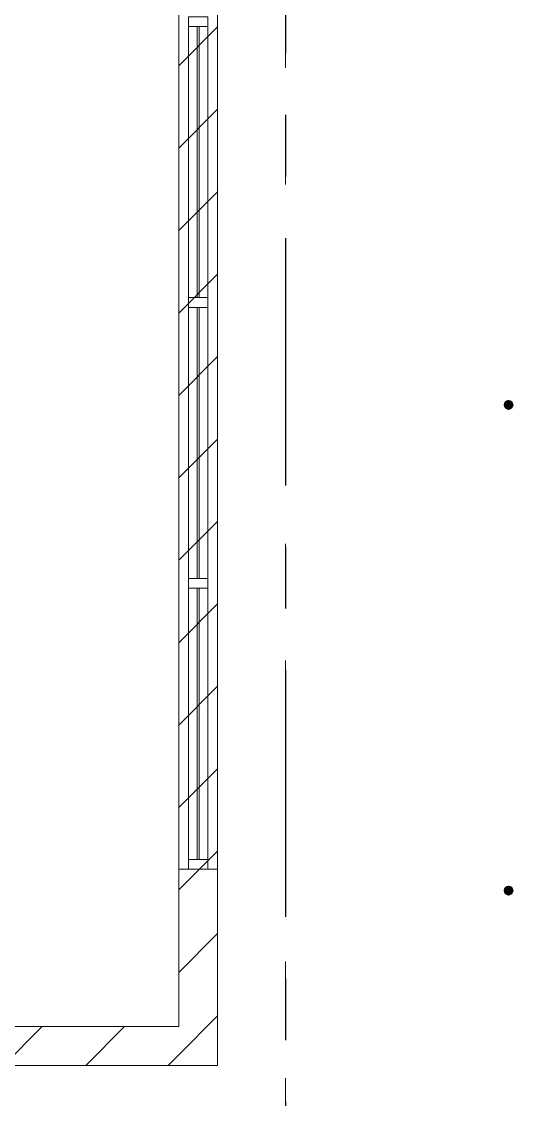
# Model space of a CAD drawing. Header units: millimetres. Extents: x -4000 to 187956, y -58990 to 162485.
# Drawn here: x 114140 to 116675, y 25625 to 31173 of the extents above; entities that cross this region are included whole.
import ezdxf

# ---------------------------------------------------------------- set-up
doc = ezdxf.new("R2010")
doc.units = ezdxf.units.MM
for name, pattern in [('Dash 1_16_', [317.5, 158.75, -158.75]), ('Grid Line', [2222.5, 1270, -317.5, 317.5, -317.5]), ('Grid Line 12_5mm', [2150, 1250, -300, 300, -300])]:
    doc.linetypes.add(name, pattern=pattern)
for name, color, linetype, lineweight in [('A-GLAZ-CURT', 52, 'Continuous', 9), ('A-GLAZ-CWMG', 51, 'Continuous', 9), ('A-WALL', 113, 'Continuous', 13), ('A-WALL-PATT', 111, 'Continuous', 13), ('F-SPRN', 3, 'Continuous', 9), ('P-PIPE', 3, 'Continuous', 9), ('P-PIPE-CNTR', 3, 'Continuous', 9), ('S-GRID', 1, 'Continuous', 30)]:
    doc.layers.add(name, color=color, linetype=linetype, lineweight=lineweight)
pattern_1 = [(45, (0, 0), (-212.132, 212.132), [])]

# ---------------------------------------------------------------- blocks, each defined once
blk = doc.blocks.new('System Panel - System Panel1-380615-FFS - TANG 1')
at = {"layer": 'A-GLAZ-CURT', "color": 253}
for p, q in [((-698, 5), (698, 5)), ((698, -5), (-698, -5))]:
    blk.add_line(p, q, dxfattribs=at)
at = {"layer": 'A-GLAZ-CURT', "color": 254}
for p, q in [((698, 5), (-698, 5)), ((-698, -5), (-698, 5)), ((-698, 5), (-698, -5)), ((698, 5), (698, -5)), ((698, 5), (698, -5)), ((-698, -5), (698, -5))]:
    blk.add_line(p, q, dxfattribs=at)
blk = doc.blocks.new('Rectangular Mullion - 50 x 100-V803-FFS - TANG 1')
at = {"layer": 'A-GLAZ-CWMG', "color": 253}
for p, q in [((115000, 26860.2), (115000, 28256.2)), ((115100, 26860.2), (115100, 28256.2))]:
    blk.add_line(p, q, dxfattribs=at)
at = {"layer": 'A-GLAZ-CWMG', "color": 252}
for p, q in [((115000, 26860.2), (115000, 28256.2)), ((115000.7, 28256.2), (115100, 28256.2)), ((115100, 28256.2), (115100, 26860.2)), ((115100, 26860.2), (115000, 26860.2))]:
    blk.add_line(p, q, dxfattribs=at)
at = {"layer": 'A-GLAZ-CWMG', "color": 254}
for p, q in [((115100, 28256.2), (115000.7, 28256.2)), ((115000, 26860.2), (115100, 26860.2))]:
    blk.add_line(p, q, dxfattribs=at)
blk = doc.blocks.new('Rectangular Mullion - 50 x 100-V804-FFS - TANG 1')
at = {"layer": 'A-GLAZ-CWMG', "color": 254}
for p, q in [((115100, 29702.2), (115000, 29702.2)), ((115000, 28306.2), (115100, 28306.2))]:
    blk.add_line(p, q, dxfattribs=at)
at = {"layer": 'A-GLAZ-CWMG', "color": 252}
for p, q in [((115000, 29702.2), (115100, 29702.2)), ((115000, 28306.2), (115000, 29702.2)), ((115100, 29702.2), (115100, 28306.2)), ((115100, 28306.2), (115000, 28306.2))]:
    blk.add_line(p, q, dxfattribs=at)
at = {"layer": 'A-GLAZ-CWMG', "color": 253}
for p, q in [((115000, 28306.2), (115000, 29702.2)), ((115100, 28306.2), (115100, 29702.2))]:
    blk.add_line(p, q, dxfattribs=at)
blk = doc.blocks.new('Rectangular Mullion - 50 x 100-357747-FFS - TANG 1')
at = {"layer": 'A-GLAZ-CWMG', "color": 253}
for p, q in [((115000, 28256.2), (115000, 26860.2)), ((115100, 28256.2), (115100, 26860.2))]:
    blk.add_line(p, q, dxfattribs=at)
at = {"layer": 'A-GLAZ-CWMG', "color": 254}
for p, q in [((115000, 28256.2), (115000, 26860.2)), ((115045, 28256.2), (115000.7, 28256.2)), ((115000.7, 28256.2), (115045, 28256.2)), ((115045, 28256.2), (115055, 28256.2)), ((115100, 28256.2), (115055, 28256.2)), ((115055, 28256.2), (115100, 28256.2)), ((115100, 26860.2), (115100, 28256.2)), ((115045, 26860.2), (115000, 26860.2)), ((115000, 26860.2), (115045, 26860.2)), ((115055, 26860.2), (115045, 26860.2)), ((115100, 26860.2), (115055, 26860.2)), ((115055, 26860.2), (115100, 26860.2))]:
    blk.add_line(p, q, dxfattribs=at)
at = {"layer": 'A-GLAZ-CWMG', "color": 90}
for p, q in [((115055, 28256.2), (115045, 28256.2)), ((115045, 26860.2), (115055, 26860.2))]:
    blk.add_line(p, q, dxfattribs=at)
blk = doc.blocks.new('Rectangular Mullion - 50 x 100-V805-FFS - TANG 1')
at = {"layer": 'A-GLAZ-CWMG', "color": 254}
for p, q in [((115045, 29702.2), (115000, 29702.2)), ((115000, 29702.2), (115045, 29702.2)), ((115000, 29702.2), (115000, 28306.2)), ((115045, 29702.2), (115055, 29702.2)), ((115100, 29702.2), (115055, 29702.2)), ((115055, 29702.2), (115100, 29702.2)), ((115100, 28306.2), (115100, 29702.2)), ((115045, 28306.2), (115000, 28306.2)), ((115000, 28306.2), (115045, 28306.2)), ((115055, 28306.2), (115045, 28306.2)), ((115100, 28306.2), (115055, 28306.2)), ((115055, 28306.2), (115100, 28306.2))]:
    blk.add_line(p, q, dxfattribs=at)
at = {"layer": 'A-GLAZ-CWMG', "color": 253}
for p, q in [((115000, 29702.2), (115000, 28306.2)), ((115100, 29702.2), (115100, 28306.2))]:
    blk.add_line(p, q, dxfattribs=at)
at = {"layer": 'A-GLAZ-CWMG', "color": 90}
for p, q in [((115055, 29702.2), (115045, 29702.2)), ((115045, 28306.2), (115055, 28306.2))]:
    blk.add_line(p, q, dxfattribs=at)
blk = doc.blocks.new('Rectangular Mullion - 50 x 100-357750-FFS - TANG 1')
at = {"layer": 'A-GLAZ-CWMG', "color": 252}
for p, q in [((0, 50), (-50, 50)), ((-50, 50), (-50, -50)), ((0, -50), (0, 50)), ((-50, -50), (0, -50))]:
    blk.add_line(p, q, dxfattribs=at)
at = {"layer": 'A-GLAZ-CWMG', "color": 254}
for p, q in [((-50, 5), (-50, 50)), ((-50, -50), (-50, -5))]:
    blk.add_line(p, q, dxfattribs=at)
at = {"layer": 'A-GLAZ-CWMG', "color": 253}
for p, q in [((-50, 50), (0, 50)), ((0, 50), (0, -50)), ((0, -50), (-50, -50))]:
    blk.add_line(p, q, dxfattribs=at)
at = {"layer": 'A-GLAZ-CWMG', "color": 90}
blk.add_line((-50, -5), (-50, 5), dxfattribs=at)
blk = doc.blocks.new('Rectangular Mullion - 50 x 100-357748-FFS - TANG 1')
at = {"layer": 'A-GLAZ-CWMG', "color": 253}
for p, q in [((25, 50), (-25, 50)), ((-25, -50), (25, -50))]:
    blk.add_line(p, q, dxfattribs=at)
at = {"layer": 'A-GLAZ-CWMG', "color": 254}
for p, q in [((-25, 50), (-25, 5)), ((25, 5), (25, 50)), ((-25, -5), (-25, -49.3)), ((25, -50), (25, -5))]:
    blk.add_line(p, q, dxfattribs=at)
at = {"layer": 'A-GLAZ-CWMG', "color": 252}
for p, q in [((-25, -49.3), (-25, 50)), ((-25, 50), (25, 50)), ((25, 50), (25, -50)), ((25, -50), (-25, -50))]:
    blk.add_line(p, q, dxfattribs=at)
at = {"layer": 'A-GLAZ-CWMG', "color": 90}
for p, q in [((-25, 5), (-25, -5)), ((25, -5), (25, 5))]:
    blk.add_line(p, q, dxfattribs=at)
blk = doc.blocks.new('Rectangular Mullion - 50 x 100-V807-FFS - TANG 1')
at = {"layer": 'A-GLAZ-CWMG', "color": 253}
for p, q in [((25, 50), (-25, 50)), ((-25, -50), (25, -50))]:
    blk.add_line(p, q, dxfattribs=at)
at = {"layer": 'A-GLAZ-CWMG', "color": 254}
for p, q in [((-25, 50), (-25, 5)), ((25, 5), (25, 50)), ((-25, -5), (-25, -50)), ((25, -50), (25, -5))]:
    blk.add_line(p, q, dxfattribs=at)
at = {"layer": 'A-GLAZ-CWMG', "color": 252}
for p, q in [((-25, -50), (-25, 50)), ((-25, 50), (25, 50)), ((25, 50), (25, -50)), ((25, -50), (-25, -50))]:
    blk.add_line(p, q, dxfattribs=at)
at = {"layer": 'A-GLAZ-CWMG', "color": 90}
for p, q in [((-25, 5), (-25, -5)), ((25, -5), (25, 5))]:
    blk.add_line(p, q, dxfattribs=at)
blk = doc.blocks.new('CMF2_NHAXUONG_A_rvt-1-FFS - TANG 1')
at = {"layer": 'A-WALL-PATT', "lineweight": 9}
h = blk.add_hatch(dxfattribs=at)
h.set_pattern_fill('FP_12', color=250, style=0, pattern_type=2)
h.set_pattern_definition(pattern_1)
h.paths.add_polyline_path([(114950, 25800), (115150, 25800), (115150, 34900), (114950, 34900), (114950, 26000)])
h = blk.add_hatch(dxfattribs=at)
h.set_pattern_fill('FP_12', color=250, style=0, pattern_type=2)
h.set_pattern_definition(pattern_1)
h.paths.add_polyline_path([(105850, 25800), (114950, 25800), (114950, 26000), (105850, 26000)])
at = {"layer": 'A-WALL', "color": 50, "lineweight": 15}
for p, q in [((114950, 34900), (114950, 26000)), ((115150, 25800), (115150, 34900)), ((114950, 26000), (105850, 26000)), ((105850, 25800), (114950, 25800)), ((114950, 25800), (115150, 25800))]:
    blk.add_line(p, q, dxfattribs=at)
at = {"layer": 'A-WALL', "color": 53, "lineweight": 15}
for p, q in [((114950, 34090.2), (114950, 26810.2)), ((115150, 26810.2), (115150, 34090.2)), ((115100, 26810.2), (115000, 26810.2)), ((114140.2, 26000), (106860.2, 26000))]:
    blk.add_line(p, q, dxfattribs=at)
at = {"layer": 'A-WALL', "color": 35, "lineweight": 15}
for p, q in [((114950, 26810.2), (114950, 34090.2)), ((114950, 34090.2), (114950, 26810.2)), ((115150, 26810.2), (115150, 34090.2)), ((115150, 34090.2), (115150, 26810.2)), ((114950, 26810.2), (114950, 26000)), ((115000, 26810.2), (114950, 26810.2)), ((114950, 26810.2), (115150, 26810.2)), ((115150, 26810.2), (115100, 26810.2)), ((115150, 25800), (115150, 26810.2)), ((114950, 26000), (114140.2, 26000)), ((114140.2, 25800), (114950, 25800)), ((115150, 25800), (114950, 25800))]:
    blk.add_line(p, q, dxfattribs=at)
at = {"layer": 'S-GRID', "linetype": 'Grid Line 12_5mm', "lineweight": 9}
blk.add_line((115500, 161185.2), (115500, -16487.4), dxfattribs=at)
at = {"layer": 'A-GLAZ-CURT', "color": 250, "lineweight": 9, "rotation": 90.00000000000007}
for p in [(115050, 30450.2), (115050, 29004.2), (115050, 27558.2)]:
    blk.add_blockref('System Panel - System Panel1-380615-FFS - TANG 1', p, dxfattribs=at)
at = {"layer": 'A-GLAZ-CWMG', "color": 250, "lineweight": 9, "extrusion": (0, 0, -1), "rotation": 89.99999999999993}
for name, p in [('Rectangular Mullion - 50 x 100-V807-FFS - TANG 1', (-115050, 31173.2)), ('Rectangular Mullion - 50 x 100-V807-FFS - TANG 1', (-115050, 29727.2)), ('Rectangular Mullion - 50 x 100-357748-FFS - TANG 1', (-115050, 28281.2))]:
    blk.add_blockref(name, p, dxfattribs=at)
at = {"layer": 'A-GLAZ-CWMG', "color": 250, "lineweight": 9}
for name, p in [('Rectangular Mullion - 50 x 100-V804-FFS - TANG 1', (0, 1446)), ('Rectangular Mullion - 50 x 100-V805-FFS - TANG 1', (0, 1446)), ('Rectangular Mullion - 50 x 100-V804-FFS - TANG 1', (0, 0)), ('Rectangular Mullion - 50 x 100-V805-FFS - TANG 1', (0, 0)), ('Rectangular Mullion - 50 x 100-V803-FFS - TANG 1', (0, 0)), ('Rectangular Mullion - 50 x 100-357747-FFS - TANG 1', (0, 0))]:
    blk.add_blockref(name, p, dxfattribs=at)
at = {"layer": 'A-GLAZ-CWMG', "color": 250, "lineweight": 9, "rotation": 270.0000000000001}
blk.add_blockref('Rectangular Mullion - 50 x 100-357750-FFS - TANG 1', (115050, 26810.2), dxfattribs=at)
blk = doc.blocks.new('Sprinkler_Up - DN20-V715-FFS - TANG 1')
at = {"layer": 'F-SPRN', "transparency": 33554534}
for points in [[(-13.5, 0), (-3.9, 0.7), (-1.7, 2.9), (-1.2, 3.5), (-0.6, 4), (0.6, 4), (1.2, 3.5), (1.7, 2.9), (4.6, 0), (22.2, 0), (18, 13.1), (6.9, 21.2), (-6.9, 21.2), (-18, 13.1), (-22.2, 0)], [(0, -21.2), (6.9, -21.2), (18, -13.1), (22.2, 0), (3.9, -0.7), (1.7, -2.9), (1.2, -3.5), (0.6, -4), (-0.6, -4), (-1.2, -3.5), (-1.7, -2.9), (-4.6, 0), (-22.2, 0), (-18, -13.1), (-6.9, -21.2)], [(0, -16.7), (4.3, -16.1), (11.8, -11.8), (16.1, -4.3), (16.1, 4.3), (11.8, 11.8), (8.3, 14.4), (0, 16.7), (-4.3, 16.1), (-11.8, 11.8), (-16.1, 4.3), (-16.1, -4.3), (-11.8, -11.8), (-8.3, -14.4)], [(0, -15.6), (7.8, -13.5), (13.5, -7.8), (15.1, -4), (15.1, 4), (13.5, 7.8), (7.8, 13.5), (0, 15.6), (-7.8, 13.5), (-11, 11), (-15.1, 4), (-15.1, -4), (-11, -11), (-7.8, -13.5)], [(-10.9, -5.5), (-10.9, 5.4), (-14.5, 5.4), (-14.5, -5.5)], [(-7.7, -5.5), (-7.7, 5.4), (-10.9, 5.4), (-10.9, -5.5)], [(0, -5.5), (0, 5.4), (-7.7, 5.4), (-7.7, -5.5)], [(0, 0), (5.7, 0), (2.9, 4.9), (-2.9, 4.9), (-5.7, 0)], [(2.9, -4.9), (5.7, 0), (-5.7, 0), (-2.9, -4.9)], [(0, 0), (4.6, 0), (0, 4.6), (-4.6, 0)], [(0, -4.6), (4.6, 0), (-4.6, 0)], [(0, -2.6), (1.3, 0), (-1.8, 0)], [(-1.3, 0), (1.8, 0), (0, 2.6)], [(7.7, -5.5), (7.7, 5.4), (0, 5.4), (0, -5.5)], [(10.9, -5.5), (10.9, 5.4), (7.7, 5.4), (7.7, -5.5)], [(14.5, -5.5), (14.5, 5.4), (10.9, 5.4), (10.9, -5.5)]]:
    blk.add_hatch(color=1, dxfattribs=at).paths.add_polyline_path(points)
at = {"layer": 'F-SPRN', "color": 1}
for p, q in [((-11.5, 5.4), (-14.5, 5.4)), ((-14.5, 5.4), (-11.3, 5.4)), ((-14.5, 5.4), (-14.5, 3.7)), ((-14.5, 3.3), (-14.5, 0)), ((-11.5, 5.4), (-11.5, 4)), ((-10.9, 1.9), (-10.9, 3.6)), ((-10.8, 5.4), (-8, 5.4)), ((-8.1, 5.4), (-10.8, 5.4)), ((-8.1, 5.4), (-8.1, 2.8)), ((-8.1, 2.5), (-8.1, 0.7)), ((-7.7, 4.8), (-7.7, 2.7)), ((-7.7, 4.8), (-7.7, 2.7)), ((-7.7, 2.1), (-7.7, 0.5)), ((-7.7, 2.1), (-7.7, 0.5)), ((-6.7, 5.4), (-4.7, 5.4)), ((-5.8, 3.8), (-5.8, 2.2)), ((-2.1, 0), (-2.1, 0)), ((-2.1, 0), (-2.1, -0.1)), ((-0.6, 2), (-0.6, 2)), ((-0.5, 2), (-0.6, 2)), ((0, 2.1), (-0.1, 2.1)), ((2.1, 0), (2.1, 0.1)), ((2.1, 0), (2.1, 0)), ((4.7, 5.4), (6.5, 5.4)), ((7.7, 5.4), (10.8, 5.4)), ((7.7, 5.2), (7.7, 2.7)), ((7.7, 5.2), (7.7, 2.7)), ((7.7, 2.3), (7.7, 0.5)), ((7.7, 2.3), (7.7, 0.5)), ((10.8, 5.4), (8.1, 5.4)), ((8.1, 5.4), (8.1, 2.8)), ((8.1, 2.5), (8.1, 0.4)), ((10.9, 5.4), (14.5, 5.4)), ((10.9, 3.6), (10.9, 0.2)), ((14.5, 5.4), (11.5, 5.4)), ((11.5, 5.4), (11.5, 4)), ((11.5, 3), (11.5, 0.2)), ((14.5, 5.4), (14.5, -5.5)), ((-14.5, -1.3), (-14.5, -3.7)), ((-11.1, -5.5), (-14.5, -5.5)), ((-14.5, -5.5), (-11.5, -5.5)), ((-10.9, -2.6), (-10.9, -1.3)), ((-10.8, -5.5), (-8.1, -5.5)), ((-7.8, -5.5), (-10.8, -5.5)), ((-8.1, -4.2), (-8.1, -5.5)), ((-7.7, -2.7), (-7.7, -4)), ((-7.7, -2.7), (-7.7, -4)), ((-7, -5.5), (-5.8, -5.5)), ((-4.8, -5.5), (-7, -5.5)), ((-5.8, -2.3), (-5.8, -3.8)), ((-2.1, -0.3), (-2, -0.4)), ((-2, -0.6), (-2, -0.7)), ((-2, -0.7), (-1.9, -0.7)), ((-1.9, -0.7), (-1.9, -0.8)), ((-1.9, -0.8), (-1.9, -0.9)), ((-1.9, -0.9), (-1.8, -1)), ((-1.8, -1), (-1.8, -1)), ((-1.8, -1), (-1.8, -1.1)), ((-1.8, -1.1), (-1.7, -1.2)), ((-1.7, -1.2), (-1.7, -1.2)), ((-1.7, -1.2), (-1.6, -1.3)), ((-1.6, -1.3), (-1.6, -1.4)), ((-1.6, -1.4), (-1.5, -1.4)), ((-1.5, -1.4), (-1.4, -1.5)), ((-1.4, -1.5), (-1.4, -1.5)), ((-1.3, -1.7), (-1.2, -1.7)), ((-1.1, -1.8), (-1, -1.8)), ((-1, -1.8), (-0.9, -1.9)), ((-0.9, -1.9), (-0.8, -1.9)), ((-0.7, -2), (-0.6, -2)), ((-0.6, -2), (-0.5, -2)), ((-0.5, -2), (-0.4, -2)), ((-0.4, -2), (-0.4, -2)), ((-0.4, -2), (-0.3, -2.1)), ((-0.3, -2.1), (-0.2, -2.1)), ((-0.2, -2.1), (-0.1, -2.1)), ((-0.1, -2.1), (0, -2.1)), ((0, -2.1), (0.1, -2.1)), ((0.1, -2.1), (0.1, -2.1)), ((0.1, -2.1), (0.2, -2.1)), ((0.2, -2.1), (0.3, -2.1)), ((0.3, -2.1), (0.4, -2)), ((0.4, -2), (0.5, -2)), ((0.5, -2), (0.6, -2)), ((0.6, -2), (0.6, -2)), ((0.6, -2), (0.7, -2)), ((1, -1.8), (1.1, -1.8)), ((1.1, -1.8), (1.2, -1.7)), ((1.2, -1.7), (1.3, -1.6)), ((1.2, -1.7), (1.2, -1.7)), ((1.3, -1.6), (1.4, -1.6)), ((1.4, -1.6), (1.4, -1.5)), ((1.5, -1.4), (1.6, -1.3)), ((1.6, -1.3), (1.7, -1.2)), ((1.6, -1.3), (1.6, -1.3)), ((1.8, -1), (1.9, -0.9)), ((1.8, -1.1), (1.8, -1)), ((1.9, -0.8), (2, -0.7)), ((1.9, -0.9), (1.9, -0.8)), ((1.9, -0.8), (1.9, -0.8)), ((2, -0.4), (2.1, -0.3)), ((2, -0.5), (2, -0.4)), ((2, -0.6), (2, -0.5)), ((2, -0.5), (2, -0.5)), ((2, -0.7), (2, -0.6)), ((2.1, -0.1), (2.1, 0)), ((2.1, -0.2), (2.1, -0.1)), ((2.1, -0.3), (2.1, -0.2)), ((7, -5.5), (4.8, -5.5)), ((5.8, -2.2), (5.8, -3.8)), ((5.8, -5.5), (7, -5.5)), ((7.7, -0.5), (7.7, -2.3)), ((7.7, -0.5), (7.7, -2.3)), ((7.7, -2.7), (7.7, -5.4)), ((7.7, -2.7), (7.7, -5.4)), ((10.8, -5.5), (7.7, -5.5)), ((8.1, -0.4), (8.1, -2.5)), ((8.1, -2.8), (8.1, -5.5)), ((8.1, -5.5), (10.8, -5.5)), ((10.9, -0.2), (10.9, -3.6)), ((14.5, -5.5), (10.9, -5.5)), ((11.5, -0.2), (11.5, -3)), ((11.5, -4), (11.5, -5.5)), ((11.5, -5.5), (14.5, -5.5))]:
    blk.add_line(p, q, dxfattribs=at)
at = {"layer": 'F-SPRN', "color": 1, "flags": 128}
for points in [[(-0.6, 2), (-0.7, 2), (-0.8, 1.9), (-0.9, 1.9), (-0.9, 1.9), (-1, 1.8), (-1.1, 1.8), (-1.2, 1.7), (-1.2, 1.7), (-1.3, 1.6), (-1.4, 1.6), (-1.4, 1.5), (-1.5, 1.5), (-1.5, 1.4), (-1.6, 1.3), (-1.6, 1.3), (-1.7, 1.2), (-1.7, 1.1), (-1.8, 1.1), (-1.8, 1), (-1.9, 0.9), (-1.9, 0.8), (-1.9, 0.8), (-2, 0.7), (-2, 0.6), (-2, 0.5), (-2, 0.5), (-2, 0.4), (-2.1, 0.3), (-2.1, 0.2), (-2.1, 0.1), (-2.1, 0)], [(-0.1, 2.1), (-0.1, 2.1), (-0.2, 2.1), (-0.3, 2.1), (-0.4, 2), (-0.5, 2)], [(2.1, 0.1), (2.1, 0.2), (2.1, 0.2), (2.1, 0.3), (2, 0.4), (2, 0.5), (2, 0.6), (2, 0.7), (1.9, 0.7), (1.9, 0.8), (1.9, 0.9), (1.8, 1), (1.8, 1), (1.8, 1.1), (1.7, 1.2), (1.7, 1.2), (1.6, 1.3), (1.6, 1.4), (1.5, 1.4), (1.4, 1.5), (1.4, 1.5), (1.3, 1.6), (1.3, 1.7), (1.2, 1.7), (1.1, 1.7), (1.1, 1.8), (1, 1.8), (0.9, 1.9), (0.8, 1.9), (0.8, 1.9), (0.7, 2), (0.6, 2), (0.5, 2), (0.4, 2), (0.4, 2), (0.3, 2.1), (0.2, 2.1), (0.1, 2.1), (0, 2.1)], [(-2.1, -0.1), (-2.1, -0.2), (-2.1, -0.2), (-2.1, -0.3)], [(-2, -0.4), (-2, -0.5), (-2, -0.6)], [(-1.4, -1.5), (-1.3, -1.6), (-1.3, -1.7)], [(-1.2, -1.7), (-1.1, -1.7), (-1.1, -1.8)], [(-0.8, -1.9), (-0.8, -1.9), (-0.7, -2)], [(0.7, -2), (0.8, -1.9), (0.9, -1.9)], [(0.9, -1.9), (0.9, -1.9), (1, -1.8)], [(1.4, -1.5), (1.5, -1.5), (1.5, -1.4)], [(1.7, -1.2), (1.7, -1.1), (1.8, -1.1)]]:
    blk.add_lwpolyline(points, dxfattribs=at)
at = {"layer": 'F-SPRN', "color": 1}
for radius, start, end in [(22.2, 360, 180), (21.9, 165.6773, 179.2615), (21.9, 144.7698, 164.8151), (21.9, 126.6942, 143.2701), (16.7, 167.6802, 180), (16.7, 167.6802, 180), (16.7, 155.3879, 164.9693), (16.7, 155.3879, 164.9693), (15.6, 166.4265, 180), (15.6, 166.4265, 180), (15.6, 150.9409, 165), (15.6, 159.6139, 165), (16.7, 136.7213, 149.931), (16.7, 136.7213, 149.931), (15.6, 150.9409, 156.3845), (15.6, 138.4214, 150), (15.6, 138.4214, 150), (21.9, 108.2621, 125.7507), (16.7, 121.4181, 130.5751), (16.7, 121.4181, 130.5751), (15.6, 120.5262, 133.2078), (15.6, 120.5262, 133.2078), (16.7, 106.5995, 120), (16.7, 106.5995, 120), (15.6, 114.4363, 119.9813), (15.6, 114.4363, 119.9813), (21.9, 99.348, 107.901), (4.63, 155.7832, 180), (4.63, 155.7832, 180), (16.7, 96.4143, 105), (16.7, 96.4143, 105), (4.63, 109.0192, 138.2703), (4.63, 109.0192, 138.2703), (21.9, 90.145, 98.8503), (15.6, 95.5762, 100.6843), (15.6, 95.5762, 100.6843), (2.56, 109.0192, 168.8278), (2.56, 109.0192, 168.8278), (2.04, 109.0192, 180), (16.7, 83.0684, 90), (16.7, 83.0684, 90), (4.63, 17.9592, 90), (4.63, 17.9592, 90), (3.81, 57.0577, 90), (2.56, 14.5599, 90), (2.56, 14.5599, 90), (2.04, 10.4703, 90), (21.9, 72.5583, 89.4624), (15.6, 75.573, 80.5892), (15.6, 75.573, 80.5892), (3.81, 16.1605, 43.8358), (15.6, 67.5614, 74.5481), (15.6, 67.5614, 74.5481), (16.7, 60, 75), (16.7, 60, 75), (15.6, 60.0187, 65.5637), (15.6, 60.0187, 65.5637), (21.9, 54.2493, 71.7379), (15.6, 46.7922, 60), (15.6, 46.7922, 60), (16.7, 49.4249, 58.5819), (16.7, 49.4249, 58.5819), (15.6, 30, 41.5786), (15.6, 30, 41.5786), (16.7, 30, 43.2787), (16.7, 30, 43.2787), (21.9, 36.7299, 53.3058), (15.6, 23.6155, 29.5646), (15.6, 15, 29.5646), (15.6, 15, 20.3861), (16.7, 15, 24.6121), (16.7, 15, 24.6121), (15.6, 360, 13.6618), (15.6, 0, 13.6618), (16.7, 360, 12.3198), (16.7, 0, 12.3198), (21.9, 15.1849, 35.2302), (21.9, 0.7385, 14.3227), (22.2, 180, 360), (21.9, 180.7385, 194.3227), (21.9, 195.1849, 215.2302), (21.9, 216.7299, 233.3058), (16.7, 180, 192.3198), (16.7, 180, 192.3198), (16.7, 195.0307, 204.6121), (16.7, 195.0307, 204.6121), (15.6, 181.9082, 193.6618), (15.6, 181.9082, 193.6618), (15.6, 197.3339, 209.5646), (15.6, 197.3339, 209.5646), (16.7, 210.069, 223.2787), (16.7, 210.069, 223.2787), (15.6, 212.5472, 221.5786), (15.6, 212.5472, 221.5786), (21.9, 234.2493, 251.7379), (16.7, 229.4249, 238.5819), (16.7, 229.4249, 238.5819), (15.6, 233.795, 240), (15.6, 233.795, 240), (16.7, 240, 255), (16.7, 240, 255), (15.6, 240.0187, 254.5481), (15.6, 240.0187, 254.5481), (21.9, 252.5583, 269.4624), (4.63, 197.9592, 0), (4.63, 197.9592, 360), (15.6, 255, 267.64), (15.6, 255, 267.64), (3.81, 196.1605, 360), (2.56, 191.1677, 270), (2.56, 191.1677, 270), (2.04, 190.4703, 270), (16.7, 263.0684, 270), (16.7, 263.0684, 270), (2.04, 270, 0), (2.56, 270, 0), (2.56, 270, 360), (21.9, 270.145, 278.8503), (15.6, 275.5762, 280.6843), (15.6, 275.5762, 280.6843), (16.7, 276.4143, 285), (16.7, 276.4143, 285), (21.9, 279.348, 287.901), (16.7, 286.5995, 300), (16.7, 286.5995, 300), (15.6, 294.4363, 299.9813), (15.6, 294.4363, 299.9813), (21.9, 288.2621, 305.7507), (15.6, 300, 313.2078), (15.6, 300, 313.2078), (16.7, 301.4181, 310.5751), (16.7, 301.4181, 310.5751), (15.6, 318.4214, 330), (15.6, 318.4214, 330), (16.7, 316.7213, 330), (16.7, 316.7213, 330), (21.9, 306.6942, 323.2701), (15.6, 330.4354, 345), (15.6, 330.4354, 336.3845), (15.6, 339.6139, 345), (15.6, 346.3382, 360), (15.6, 346.3382, 360), (16.7, 335.3879, 345), (16.7, 335.3879, 345), (16.7, 347.6802, 360), (16.7, 347.6802, 360), (21.9, 324.7698, 344.8151), (21.9, 345.6773, 359.2615)]:
    blk.add_arc((0, 0), radius, start, end, dxfattribs=at)
blk = doc.blocks.new('Sprinkler_Up - DN20-V716-FFS - TANG 1')
at = {"layer": 'F-SPRN', "transparency": 33554534}
for points in [[(-13.5, 0), (-3.9, 0.7), (-1.7, 2.9), (-1.2, 3.5), (-0.6, 4), (0.6, 4), (1.2, 3.5), (1.7, 2.9), (4.6, 0), (22.2, 0), (18, 13.1), (6.9, 21.2), (-6.9, 21.2), (-18, 13.1), (-22.2, 0)], [(0, -21.2), (6.9, -21.2), (18, -13.1), (22.2, 0), (3.9, -0.7), (1.7, -2.9), (1.2, -3.5), (0.6, -4), (-0.6, -4), (-1.2, -3.5), (-1.7, -2.9), (-4.6, 0), (-22.2, 0), (-18, -13.1), (-6.9, -21.2)], [(0, -16.7), (4.3, -16.1), (11.8, -11.8), (16.1, -4.3), (16.1, 4.3), (11.8, 11.8), (8.3, 14.4), (0, 16.7), (-4.3, 16.1), (-11.8, 11.8), (-16.1, 4.3), (-16.1, -4.3), (-11.8, -11.8), (-8.3, -14.4)], [(0, -15.6), (7.8, -13.5), (13.5, -7.8), (15.1, -4), (15.1, 4), (13.5, 7.8), (7.8, 13.5), (0, 15.6), (-7.8, 13.5), (-11, 11), (-15.1, 4), (-15.1, -4), (-11, -11), (-7.8, -13.5)], [(-10.9, -5.5), (-10.9, 5.4), (-14.5, 5.4), (-14.5, -5.5)], [(-7.7, -5.5), (-7.7, 5.4), (-10.9, 5.4), (-10.9, -5.5)], [(0, -5.5), (0, 5.4), (-7.7, 5.4), (-7.7, -5.5)], [(0, 0), (5.7, 0), (2.9, 4.9), (-2.9, 4.9), (-5.7, 0)], [(2.9, -4.9), (5.7, 0), (-5.7, 0), (-2.9, -4.9)], [(0, 0), (4.6, 0), (0, 4.6), (-4.6, 0)], [(0, -4.6), (4.6, 0), (-4.6, 0)], [(0, -2.6), (1.3, 0), (-1.8, 0)], [(-1.3, 0), (1.8, 0), (0, 2.6)], [(7.7, -5.5), (7.7, 5.4), (0, 5.4), (0, -5.5)], [(10.9, -5.5), (10.9, 5.4), (7.7, 5.4), (7.7, -5.5)], [(14.5, -5.5), (14.5, 5.4), (10.9, 5.4), (10.9, -5.5)]]:
    blk.add_hatch(color=1, dxfattribs=at).paths.add_polyline_path(points)
at = {"layer": 'F-SPRN', "color": 1}
for p, q in [((-11.5, 5.4), (-14.5, 5.4)), ((-14.5, 5.4), (-11.3, 5.4)), ((-14.5, 5.4), (-14.5, 3.7)), ((-14.5, 3.3), (-14.5, 0)), ((-11.5, 5.4), (-11.5, 4)), ((-10.9, 1.9), (-10.9, 3.6)), ((-10.8, 5.4), (-8, 5.4)), ((-8.1, 5.4), (-10.8, 5.4)), ((-8.1, 5.4), (-8.1, 2.8)), ((-8.1, 2.5), (-8.1, 0.7)), ((-7.7, 4.8), (-7.7, 2.7)), ((-7.7, 4.8), (-7.7, 2.7)), ((-7.7, 2.1), (-7.7, 0.5)), ((-7.7, 2.1), (-7.7, 0.5)), ((-6.7, 5.4), (-4.7, 5.4)), ((-5.8, 3.8), (-5.8, 2.2)), ((-2.1, 0), (-2.1, 0)), ((-2.1, 0), (-2.1, -0.1)), ((-0.6, 2), (-0.6, 2)), ((-0.5, 2), (-0.6, 2)), ((0, 2.1), (-0.1, 2.1)), ((2.1, 0), (2.1, 0.1)), ((2.1, 0), (2.1, 0)), ((4.7, 5.4), (6.5, 5.4)), ((7.7, 5.4), (10.8, 5.4)), ((7.7, 5.2), (7.7, 2.7)), ((7.7, 5.2), (7.7, 2.7)), ((7.7, 2.3), (7.7, 0.5)), ((7.7, 2.3), (7.7, 0.5)), ((10.8, 5.4), (8.1, 5.4)), ((8.1, 5.4), (8.1, 2.8)), ((8.1, 2.5), (8.1, 0.4)), ((10.9, 5.4), (14.5, 5.4)), ((10.9, 3.6), (10.9, 0.2)), ((14.5, 5.4), (11.5, 5.4)), ((11.5, 5.4), (11.5, 4)), ((11.5, 3), (11.5, 0.2)), ((14.5, 5.4), (14.5, -5.5)), ((-14.5, -1.3), (-14.5, -3.7)), ((-11.1, -5.5), (-14.5, -5.5)), ((-14.5, -5.5), (-11.5, -5.5)), ((-10.9, -2.6), (-10.9, -1.3)), ((-10.8, -5.5), (-8.1, -5.5)), ((-7.8, -5.5), (-10.8, -5.5)), ((-8.1, -4.2), (-8.1, -5.5)), ((-7.7, -2.7), (-7.7, -4)), ((-7.7, -2.7), (-7.7, -4)), ((-7, -5.5), (-5.8, -5.5)), ((-4.8, -5.5), (-7, -5.5)), ((-5.8, -2.3), (-5.8, -3.8)), ((-2, -0.5), (-2, -0.6)), ((-2, -0.6), (-2, -0.7)), ((-2, -0.7), (-1.9, -0.7)), ((-1.9, -0.7), (-1.9, -0.8)), ((-1.8, -1), (-1.8, -1.1)), ((-1.8, -1.1), (-1.7, -1.2)), ((-1.7, -1.2), (-1.7, -1.2)), ((-1.7, -1.2), (-1.6, -1.3)), ((-1.6, -1.3), (-1.6, -1.4)), ((-1.6, -1.4), (-1.5, -1.4)), ((-1.5, -1.4), (-1.4, -1.5)), ((-1.4, -1.5), (-1.4, -1.5)), ((-1.4, -1.5), (-1.3, -1.6)), ((-1.3, -1.6), (-1.3, -1.7)), ((-1.3, -1.7), (-1.2, -1.7)), ((-1.2, -1.7), (-1.1, -1.7)), ((-1.1, -1.7), (-1.1, -1.8)), ((-0.8, -1.9), (-0.7, -2)), ((-0.7, -2), (-0.6, -2)), ((-0.6, -2), (-0.5, -2)), ((-0.5, -2), (-0.4, -2)), ((-0.4, -2), (-0.4, -2)), ((-0.4, -2), (-0.3, -2.1)), ((-0.1, -2.1), (0, -2.1)), ((0, -2.1), (0.1, -2.1)), ((0.1, -2.1), (0.1, -2.1)), ((0.1, -2.1), (0.2, -2.1)), ((0.4, -2), (0.5, -2)), ((0.7, -2), (0.8, -1.9)), ((0.8, -1.9), (0.9, -1.9)), ((0.9, -1.9), (1, -1.8)), ((0.9, -1.9), (0.9, -1.9)), ((1, -1.8), (1.1, -1.8)), ((1.1, -1.8), (1.2, -1.7)), ((1.2, -1.7), (1.3, -1.6)), ((1.2, -1.7), (1.2, -1.7)), ((1.3, -1.6), (1.4, -1.6)), ((1.4, -1.6), (1.4, -1.5)), ((1.4, -1.5), (1.5, -1.5)), ((1.5, -1.4), (1.6, -1.3)), ((1.5, -1.5), (1.5, -1.4)), ((1.8, -1.1), (1.8, -1)), ((1.9, -0.8), (2, -0.7)), ((1.9, -0.8), (1.9, -0.8)), ((2, -0.4), (2.1, -0.3)), ((2, -0.5), (2, -0.4)), ((2, -0.6), (2, -0.5)), ((2, -0.5), (2, -0.5)), ((2, -0.7), (2, -0.6)), ((2.1, -0.1), (2.1, 0)), ((7, -5.5), (4.8, -5.5)), ((5.8, -2.2), (5.8, -3.8)), ((5.8, -5.5), (7, -5.5)), ((7.7, -0.5), (7.7, -2.3)), ((7.7, -0.5), (7.7, -2.3)), ((7.7, -2.7), (7.7, -5.4)), ((7.7, -2.7), (7.7, -5.4)), ((10.8, -5.5), (7.7, -5.5)), ((8.1, -0.4), (8.1, -2.5)), ((8.1, -2.8), (8.1, -5.5)), ((8.1, -5.5), (10.8, -5.5)), ((10.9, -0.2), (10.9, -3.6)), ((14.5, -5.5), (10.9, -5.5)), ((11.5, -0.2), (11.5, -3)), ((11.5, -4), (11.5, -5.5)), ((11.5, -5.5), (14.5, -5.5))]:
    blk.add_line(p, q, dxfattribs=at)
at = {"layer": 'F-SPRN', "color": 1, "flags": 128}
for points in [[(-0.6, 2), (-0.7, 2), (-0.8, 1.9), (-0.9, 1.9), (-0.9, 1.9), (-1, 1.8), (-1.1, 1.8), (-1.2, 1.7), (-1.2, 1.7), (-1.3, 1.6), (-1.4, 1.6), (-1.4, 1.5), (-1.5, 1.5), (-1.5, 1.4), (-1.6, 1.3), (-1.6, 1.3), (-1.7, 1.2), (-1.7, 1.1), (-1.8, 1.1), (-1.8, 1), (-1.9, 0.9), (-1.9, 0.8), (-1.9, 0.8), (-2, 0.7), (-2, 0.6), (-2, 0.5), (-2, 0.5), (-2, 0.4), (-2.1, 0.3), (-2.1, 0.2), (-2.1, 0.1), (-2.1, 0)], [(-0.1, 2.1), (-0.1, 2.1), (-0.2, 2.1), (-0.3, 2.1), (-0.4, 2), (-0.5, 2)], [(2.1, 0.1), (2.1, 0.2), (2.1, 0.2), (2.1, 0.3), (2, 0.4), (2, 0.5), (2, 0.6), (2, 0.7), (1.9, 0.7), (1.9, 0.8), (1.9, 0.9), (1.8, 1), (1.8, 1), (1.8, 1.1), (1.7, 1.2), (1.7, 1.2), (1.6, 1.3), (1.6, 1.4), (1.5, 1.4), (1.4, 1.5), (1.4, 1.5), (1.3, 1.6), (1.3, 1.7), (1.2, 1.7), (1.1, 1.7), (1.1, 1.8), (1, 1.8), (0.9, 1.9), (0.8, 1.9), (0.8, 1.9), (0.7, 2), (0.6, 2), (0.5, 2), (0.4, 2), (0.4, 2), (0.3, 2.1), (0.2, 2.1), (0.1, 2.1), (0, 2.1)], [(-2.1, -0.1), (-2.1, -0.2), (-2.1, -0.2), (-2.1, -0.3)], [(-2.1, -0.3), (-2, -0.4), (-2, -0.5)], [(-1.9, -0.8), (-1.9, -0.9), (-1.8, -1), (-1.8, -1)], [(-1.1, -1.8), (-1, -1.8), (-0.9, -1.9)], [(-0.9, -1.9), (-0.8, -1.9), (-0.8, -1.9)], [(-0.3, -2.1), (-0.2, -2.1), (-0.1, -2.1)], [(0.2, -2.1), (0.3, -2.1), (0.4, -2)], [(0.5, -2), (0.6, -2), (0.6, -2), (0.7, -2)], [(1.6, -1.3), (1.6, -1.3), (1.7, -1.2)], [(1.7, -1.2), (1.7, -1.1), (1.8, -1.1)], [(1.8, -1), (1.9, -0.9), (1.9, -0.8)], [(2.1, -0.3), (2.1, -0.2), (2.1, -0.1)]]:
    blk.add_lwpolyline(points, dxfattribs=at)
at = {"layer": 'F-SPRN', "color": 1}
for radius, start, end in [(22.2, 360, 180), (21.9, 165.6773, 179.2615), (21.9, 144.7698, 164.8151), (21.9, 126.6942, 143.2701), (16.7, 167.6802, 180), (16.7, 167.6802, 180), (16.7, 155.3879, 164.9693), (16.7, 155.3879, 164.9693), (15.6, 166.4265, 180), (15.6, 166.4265, 180), (15.6, 150.9409, 165), (15.6, 159.6139, 165), (16.7, 136.7213, 149.931), (16.7, 136.7213, 149.931), (15.6, 150.9409, 156.3845), (15.6, 138.4214, 150), (15.6, 138.4214, 150), (21.9, 108.2621, 125.7507), (16.7, 121.4181, 130.5751), (16.7, 121.4181, 130.5751), (15.6, 120.5262, 133.2078), (15.6, 120.5262, 133.2078), (16.7, 106.5995, 120), (16.7, 106.5995, 120), (15.6, 114.4363, 119.9813), (15.6, 114.4363, 119.9813), (21.9, 99.348, 107.901), (4.63, 155.7832, 180), (4.63, 155.7832, 180), (16.7, 96.4143, 105), (16.7, 96.4143, 105), (4.63, 109.0192, 138.2703), (4.63, 109.0192, 138.2703), (21.9, 90.145, 98.8503), (15.6, 95.5762, 100.6843), (15.6, 95.5762, 100.6843), (2.56, 109.0192, 168.8278), (2.56, 109.0192, 168.8278), (2.04, 109.0192, 180), (16.7, 83.0684, 90), (16.7, 83.0684, 90), (4.63, 17.9592, 90), (4.63, 17.9592, 90), (3.81, 57.0577, 90), (2.56, 14.5599, 90), (2.56, 14.5599, 90), (2.04, 10.4703, 90), (21.9, 72.5583, 89.4624), (15.6, 75.573, 80.5892), (15.6, 75.573, 80.5892), (3.81, 16.1605, 43.8358), (15.6, 67.5614, 74.5481), (15.6, 67.5614, 74.5481), (16.7, 60, 75), (16.7, 60, 75), (15.6, 60.0187, 65.5637), (15.6, 60.0187, 65.5637), (21.9, 54.2493, 71.7379), (15.6, 46.7922, 60), (15.6, 46.7922, 60), (16.7, 49.4249, 58.5819), (16.7, 49.4249, 58.5819), (15.6, 30, 41.5786), (15.6, 30, 41.5786), (16.7, 30, 43.2787), (16.7, 30, 43.2787), (21.9, 36.7299, 53.3058), (15.6, 23.6155, 29.5646), (15.6, 15, 29.5646), (15.6, 15, 20.3861), (16.7, 15, 24.6121), (16.7, 15, 24.6121), (15.6, 360, 13.6618), (15.6, 0, 13.6618), (16.7, 360, 12.3198), (16.7, 0, 12.3198), (21.9, 15.1849, 35.2302), (21.9, 0.7385, 14.3227), (22.2, 180, 360), (21.9, 180.7385, 194.3227), (21.9, 195.1849, 215.2302), (21.9, 216.7299, 233.3058), (16.7, 180, 192.3198), (16.7, 180, 192.3198), (16.7, 195.0307, 204.6121), (16.7, 195.0307, 204.6121), (15.6, 181.9082, 193.6618), (15.6, 181.9082, 193.6618), (15.6, 197.3339, 209.5646), (15.6, 197.3339, 209.5646), (16.7, 210.069, 223.2787), (16.7, 210.069, 223.2787), (15.6, 212.5472, 221.5786), (15.6, 212.5472, 221.5786), (21.9, 234.2493, 251.7379), (16.7, 229.4249, 238.5819), (16.7, 229.4249, 238.5819), (15.6, 233.795, 240), (15.6, 233.795, 240), (16.7, 240, 255), (16.7, 240, 255), (15.6, 240.0187, 254.5481), (15.6, 240.0187, 254.5481), (21.9, 252.5583, 269.4624), (4.63, 197.9592, 0), (4.63, 197.9592, 360), (15.6, 255, 267.64), (15.6, 255, 267.64), (3.81, 196.1605, 360), (2.56, 191.1677, 270), (2.56, 191.1677, 270), (2.04, 190.4703, 270), (16.7, 263.0684, 270), (16.7, 263.0684, 270), (2.04, 270, 0), (2.56, 270, 0), (2.56, 270, 360), (21.9, 270.145, 278.8503), (15.6, 275.5762, 280.6843), (15.6, 275.5762, 280.6843), (16.7, 276.4143, 285), (16.7, 276.4143, 285), (21.9, 279.348, 287.901), (16.7, 286.5995, 300), (16.7, 286.5995, 300), (15.6, 294.4363, 299.9813), (15.6, 294.4363, 299.9813), (21.9, 288.2621, 305.7507), (15.6, 300, 313.2078), (15.6, 300, 313.2078), (16.7, 301.4181, 310.5751), (16.7, 301.4181, 310.5751), (15.6, 318.4214, 330), (15.6, 318.4214, 330), (16.7, 316.7213, 330), (16.7, 316.7213, 330), (21.9, 306.6942, 323.2701), (15.6, 330.4354, 345), (15.6, 330.4354, 336.3845), (15.6, 339.6139, 345), (15.6, 346.3382, 360), (15.6, 346.3382, 360), (16.7, 335.3879, 345), (16.7, 335.3879, 345), (16.7, 347.6802, 360), (16.7, 347.6802, 360), (21.9, 324.7698, 344.8151), (21.9, 345.6773, 359.2615)]:
    blk.add_arc((0, 0), radius, start, end, dxfattribs=at)
blk = doc.blocks.new('Steel_Transition_Threaded_HoaPhat - Standard-V953-FFS - TANG 1')
at = {"layer": 'P-PIPE', "lineweight": 13, "transparency": 33554534}
h = blk.add_hatch(color=1, dxfattribs=at)
h.paths.add_polyline_path([(49550, 126427.6), (49555.8, 126428.4), (49561.3, 126430.6), (49565.9, 126434.2), (49569.5, 126438.8), (49571.7, 126444.3), (49572.5, 126450.1), (49571.7, 126455.9), (49569.5, 126461.3), (49565.9, 126466), (49561.3, 126469.6), (49555.8, 126471.8), (49550, 126472.6), (49544.2, 126471.8), (49538.8, 126469.6), (49534.1, 126466), (49530.5, 126461.3), (49528.3, 126455.9), (49527.5, 126450.1), (49528.3, 126444.3), (49530.5, 126438.8), (49534.1, 126434.2), (49538.8, 126430.6), (49544.2, 126428.4)])
h.paths.add_polyline_path([(49550, 126430), (49544.8, 126430.7), (49540, 126432.7), (49535.8, 126435.9), (49532.6, 126440), (49530.6, 126444.9), (49529.9, 126450.1), (49530.6, 126455.3), (49532.6, 126460.1), (49535.8, 126464.3), (49540, 126467.5), (49544.8, 126469.5), (49550, 126470.2), (49555.2, 126469.5), (49560.1, 126467.5), (49564.2, 126464.3), (49567.4, 126460.1), (49569.4, 126455.3), (49570.1, 126450.1), (49569.4, 126444.9), (49567.4, 126440), (49564.2, 126435.9), (49560.1, 126432.7), (49555.2, 126430.7)])
for points in [[(49529.9, 126450.1), (49533.6, 126450.1), (49535.8, 126458.3), (49541.8, 126464.3), (49550, 126466.5), (49558.2, 126464.3), (49564.2, 126458.3), (49566.4, 126450.1), (49570.1, 126450.1), (49569.4, 126455.3), (49567.4, 126460.1), (49564.2, 126464.3), (49560.1, 126467.5), (49555.2, 126469.5), (49550, 126470.2), (49544.8, 126469.5), (49540, 126467.5), (49535.8, 126464.3), (49532.6, 126460.1), (49530.6, 126455.3)], [(49550, 126430), (49555.2, 126430.7), (49560.1, 126432.7), (49564.2, 126435.9), (49567.4, 126440), (49569.4, 126444.9), (49570.1, 126450.1), (49566.4, 126450.1), (49564.2, 126441.9), (49558.2, 126435.9), (49550, 126433.7), (49541.8, 126435.9), (49535.8, 126441.9), (49533.6, 126450.1), (49529.9, 126450.1), (49530.6, 126444.9), (49532.6, 126440), (49535.8, 126435.9), (49540, 126432.7), (49544.8, 126430.7)], [(49550, 126431.6), (49554.8, 126432.2), (49559.3, 126434.1), (49563.1, 126437), (49566, 126440.8), (49567.9, 126445.3), (49568.5, 126450.1), (49567.9, 126454.9), (49566, 126459.3), (49563.1, 126463.2), (49559.3, 126466.1), (49554.8, 126468), (49550, 126468.6), (49545.2, 126468), (49540.8, 126466.1), (49536.9, 126463.2), (49534, 126459.3), (49532.1, 126454.9), (49531.5, 126450.1), (49532.1, 126445.3), (49534, 126440.8), (49536.9, 126437), (49540.8, 126434.1), (49545.2, 126432.2)]]:
    blk.add_hatch(color=1, dxfattribs=at).paths.add_polyline_path(points)
at = {"layer": 'P-PIPE', "color": 20, "lineweight": 13}
for radius, start, end in [(22.5, 0, 180), (22.5, 0, 180), (22.5, 180, 0), (22.5, 180, 0), (20.1, 166.0499, 180), (20.1, 180, 193.9501), (20.1, 150, 162.7449), (20.1, 197.2551, 210), (18.5, 166.5939, 180), (18.5, 166.5939, 180), (18.5, 180, 193.4061), (18.5, 180, 193.4061), (18.5, 157.6232, 165), (18.5, 157.6232, 165), (18.5, 195, 202.3768), (18.5, 195, 202.3768), (20.1, 128.8856, 148.1553), (16.4, 180.8106, 191.4533), (16.4, 168.5467, 175.1607), (18.5, 136.4297, 150), (18.5, 136.4297, 150), (16.4, 158.0319, 163.506), (16.4, 141.9681, 150), (18.5, 123.4976, 133.2041), (18.5, 123.4976, 133.2041), (20.1, 109.6859, 125.0043), (16.4, 121.0738, 126.4537), (18.5, 106.819, 120), (18.5, 106.819, 120), (16.4, 113.4045, 120), (16.4, 107.4657, 111.9681), (20.1, 100.9975, 105), (18.5, 91.4353, 103.2046), (18.5, 91.4353, 103.2046), (16.4, 96.2132, 104.6042), (20.1, 90.5246, 98.5089), (18.5, 78.0986, 90), (18.5, 78.0986, 90), (20.1, 75.0607, 87.9279), (16.4, 66.9681, 75), (18.5, 60, 75), (18.5, 60, 75), (20.1, 54.9957, 75), (18.5, 46.7959, 56.5024), (18.5, 46.7959, 56.5024), (20.1, 31.8447, 51.1144), (16.4, 30, 38.0319), (18.5, 30, 43.5703), (18.5, 30, 43.5703), (16.4, 338.0319, 342.8691), (16.4, 0, 8.0319), (16.4, 351.9681, 0), (18.5, 15, 22.3768), (18.5, 15, 22.3768), (18.5, 337.6232, 345), (18.5, 337.6232, 345), (20.1, 17.2551, 30), (20.1, 330, 342.7449), (18.5, 0, 13.4061), (18.5, 0, 13.4061), (18.5, 346.5939, 0), (18.5, 346.5939, 0), (20.1, 0, 13.9501), (20.1, 346.0499, 0), (20.1, 211.8447, 231.1144), (18.5, 210, 223.5703), (18.5, 210, 223.5703), (16.4, 210.6635, 218.0319), (18.5, 226.7959, 236.5024), (18.5, 226.7959, 236.5024), (20.1, 234.9957, 255), (16.4, 230.4733, 236.6389), (18.5, 240, 255), (18.5, 240, 255), (16.4, 240, 246.5955), (16.4, 246.9681, 255), (20.1, 255.0607, 267.9279), (18.5, 258.0986, 270), (18.5, 258.0986, 270), (16.4, 264.1652, 268.506), (20.1, 270.5246, 278.5089), (18.5, 271.4353, 283.2046), (18.5, 271.4353, 283.2046), (16.4, 276.4537, 283.9063), (20.1, 280.9975, 285), (16.4, 287.4657, 291.9681), (18.5, 286.819, 300), (18.5, 286.819, 300), (16.4, 293.4045, 300), (20.1, 289.6859, 305.0043), (18.5, 303.4976, 313.2041), (18.5, 303.4976, 313.2041), (20.1, 308.8856, 328.1553), (18.5, 316.4297, 330), (18.5, 316.4297, 330)]:
    blk.add_arc((49550, 126450.1), radius, start, end, dxfattribs=at)

msp = doc.modelspace()

# ---------------------------------------------------------------- block references
at = {"lineweight": 5}
msp.add_blockref('CMF2_NHAXUONG_A_rvt-1-FFS - TANG 1', (0, 0), dxfattribs=at)

# ---------------------------------------------------------------- next in the draw order: hatches: boundary and pattern name
at = {"layer": 'P-PIPE', "transparency": 33554534}
for points in [[(116641.7, 29185.6), (116642.8, 29187.6), (116641.7, 29191.7), (116642.8, 29195.9), (116645.8, 29199), (116657.2, 29204.3), (116658.4, 29208.4), (116657.2, 29212.6), (116655.9, 29214.3), (116650, 29216.8), (116641.7, 29214.6), (116635.5, 29208.4), (116633.3, 29200.1), (116635.5, 29191.7), (116638.2, 29188.3)], [(116650, 29183.4), (116658.4, 29185.6), (116661.8, 29188.3), (116666.1, 29195.8), (116666.1, 29204.4), (116661.8, 29211.9), (116658.4, 29214.6), (116650, 29216.8), (116645.7, 29216.2), (116638.2, 29211.9), (116633.9, 29204.4), (116633.9, 29195.8), (116638.2, 29188.3), (116641.7, 29185.6)], [(116641.7, 26685.6), (116642.8, 26687.6), (116641.7, 26691.7), (116642.8, 26695.9), (116645.8, 26699), (116657.2, 26704.3), (116658.4, 26708.4), (116657.2, 26712.6), (116655.9, 26714.3), (116650, 26716.8), (116641.7, 26714.6), (116635.5, 26708.4), (116633.3, 26700.1), (116635.5, 26691.7), (116638.2, 26688.3)], [(116650, 26683.4), (116658.4, 26685.6), (116661.8, 26688.3), (116666.1, 26695.8), (116666.1, 26704.4), (116661.8, 26711.9), (116658.4, 26714.6), (116650, 26716.8), (116645.7, 26716.2), (116638.2, 26711.9), (116633.9, 26704.4), (116633.9, 26695.8), (116638.2, 26688.3), (116641.7, 26685.6)]]:
    msp.add_hatch(color=1, dxfattribs=at).paths.add_polyline_path(points)

# ---------------------------------------------------------------- next in the draw order: linework, layer by layer
at = {"layer": 'P-PIPE', "color": 1}
for centre, radius, start, end in [((116650, 29200.1), 16.7, 170.1108, 177.203), ((116650, 29200.1), 16.7, 182.797, 189.8892), ((116650, 29200.1), 16.7, 190.2154, 195.2487), ((116650, 29200.1), 16.7, 157.579, 164.2722), ((116650, 29200.1), 16.7, 140.6908, 147.6969), ((116650, 29200.1), 16.7, 231.8726, 237.203), ((116650, 29191.7), 8.35, 172.0327, 181.5407), ((116650, 29191.7), 8.35, 199.9004, 209.0413), ((116650, 29191.7), 8.35, 131.0366, 150), ((116650, 29200.1), 16.7, 246.8976, 251.0986), ((116650, 29191.7), 8.35, 226.6998, 240.5692), ((116650, 29191.7), 8.35, 115.6806, 125.5287), ((116650, 29200.1), 16.7, 254.7154, 259.6727), ((116650, 29191.7), 8.35, 100.6842, 114.0387), ((116650, 29191.7), 8.35, 249.0027, 259.2369), ((116650, 29191.7), 8.35, 90, 100.6842), ((116650, 29208.4), 8.35, 270, 280.6842), ((116650, 29208.4), 8.35, 69.0027, 79.2369), ((116650, 29208.4), 8.35, 46.6998, 60.5692), ((116650, 29200.1), 16.7, 284.6882, 289.3082), ((116650, 29208.4), 8.35, 316.3183, 330), ((116650, 29208.4), 8.35, 20.1285, 29.0413), ((116650, 29208.4), 8.35, 8.0385, 17.9918), ((116650, 29200.1), 16.7, 46.0317, 51.8726), ((116650, 29200.1), 16.7, 308.1274, 313.9683), ((116650, 29200.1), 16.7, 32.3031, 45.2846), ((116650, 29200.1), 16.7, 314.7154, 320.6908), ((116650, 29200.1), 16.7, 25.0364, 31.0974), ((116650, 29200.1), 16.7, 328.9026, 336.686), ((116650, 29200.1), 16.7, 16.9375, 22.421), ((116650, 29200.1), 16.7, 4.3093, 9.8892), ((116650, 29200.1), 16.7, 350.1108, 355.6907), ((116650, 29200.1), 16.7, 266.0042, 273.5288), ((116650, 26700.1), 16.7, 170.1108, 177.203), ((116650, 26700.1), 16.7, 182.797, 189.8892), ((116650, 26700.1), 16.7, 190.2154, 195.2487), ((116650, 26700.1), 16.7, 157.579, 164.2722), ((116650, 26700.1), 16.7, 140.6908, 147.6969), ((116650, 26691.7), 8.35, 172.0327, 181.5407), ((116650, 26691.7), 8.35, 199.9004, 209.0413), ((116650, 26691.7), 8.35, 131.0366, 150), ((116650, 26691.7), 8.35, 115.6806, 125.5287), ((116650, 26691.7), 8.35, 100.6842, 114.0387), ((116650, 26691.7), 8.35, 90, 100.6842), ((116650, 26708.4), 8.35, 270, 280.6842), ((116650, 26708.4), 8.35, 69.0027, 79.2369), ((116650, 26708.4), 8.35, 46.6998, 60.5692), ((116650, 26708.4), 8.35, 316.3183, 330), ((116650, 26708.4), 8.35, 20.1285, 29.0413), ((116650, 26708.4), 8.35, 8.0385, 17.9918), ((116650, 26700.1), 16.7, 46.0317, 51.8726), ((116650, 26700.1), 16.7, 308.1274, 313.9683), ((116650, 26700.1), 16.7, 32.3031, 45.2846), ((116650, 26700.1), 16.7, 314.7154, 320.6908), ((116650, 26700.1), 16.7, 25.0364, 31.0974), ((116650, 26700.1), 16.7, 328.9026, 336.686), ((116650, 26700.1), 16.7, 16.9375, 22.421), ((116650, 26700.1), 16.7, 4.3093, 9.8892), ((116650, 26700.1), 16.7, 350.1108, 355.6907), ((116650, 26700.1), 16.7, 231.8726, 237.203), ((116650, 26700.1), 16.7, 246.8976, 251.0986), ((116650, 26691.7), 8.35, 226.6998, 240.5692), ((116650, 26700.1), 16.7, 254.7154, 259.6727), ((116650, 26691.7), 8.35, 249.0027, 259.2369), ((116650, 26700.1), 16.7, 266.0042, 273.5288), ((116650, 26700.1), 16.7, 284.6882, 289.3082)]:
    msp.add_arc(centre, radius, start, end, dxfattribs=at)
at = {"layer": 'P-PIPE-CNTR', "color": 1, "linetype": 'Dash 1_16_'}
for p, q in [((116625, 29200.1), (116627.5, 29200.1)), ((116627.8, 29200.1), (116631.5, 29200.1)), ((116636.5, 29200.1), (116642.3, 29200.1)), ((116645.4, 29200.1), (116647.6, 29200.1)), ((116648.7, 29200.1), (116650, 29200.1)), ((116650, 29222.6), (116650, 29225.1)), ((116650, 29221.2), (116650, 29222.6)), ((116650, 29218.6), (116650, 29220.2)), ((116650, 29216.8), (116650, 29218.6)), ((116650, 29213.6), (116650, 29215.2)), ((116650, 29209.8), (116650, 29212.6)), ((116650, 29205.5), (116650, 29209.1)), ((116650, 29202.6), (116650, 29204.3)), ((116650, 29200.1), (116650, 29202.1)), ((116650, 29198), (116650, 29200.1)), ((116650, 29200.1), (116651.3, 29200.1)), ((116650, 29195.9), (116650, 29197.5)), ((116650, 29191.1), (116650, 29194.6)), ((116650, 29188.1), (116650, 29190.4)), ((116650, 29185), (116650, 29186.5)), ((116651.8, 29200.1), (116654.6, 29200.1)), ((116655.7, 29200.1), (116663.5, 29200.1)), ((116666.4, 29200.1), (116667.9, 29200.1)), ((116668.5, 29200.1), (116672.2, 29200.1)), ((116672.5, 29200.1), (116675, 29200.1)), ((116650, 29181.6), (116650, 29183.4)), ((116650, 29180), (116650, 29181.6)), ((116650, 29177.6), (116650, 29178.9)), ((116650, 29175.1), (116650, 29177.6)), ((116625, 26700.1), (116627.5, 26700.1)), ((116627.8, 26700.1), (116631.5, 26700.1)), ((116636.5, 26700.1), (116642.3, 26700.1)), ((116645.4, 26700.1), (116647.6, 26700.1)), ((116648.7, 26700.1), (116650, 26700.1)), ((116650, 26722.6), (116650, 26725.1)), ((116650, 26721.2), (116650, 26722.6)), ((116650, 26718.6), (116650, 26720.2)), ((116650, 26716.8), (116650, 26718.6)), ((116650, 26713.6), (116650, 26715.2)), ((116650, 26709.8), (116650, 26712.6)), ((116650, 26705.5), (116650, 26709.1)), ((116650, 26702.6), (116650, 26704.3)), ((116650, 26700.1), (116650, 26702.1)), ((116650, 26698), (116650, 26700.1)), ((116650, 26700.1), (116651.3, 26700.1)), ((116650, 26695.9), (116650, 26697.5)), ((116650, 26691.1), (116650, 26694.6)), ((116650, 26688.1), (116650, 26690.4)), ((116651.8, 26700.1), (116654.6, 26700.1)), ((116655.7, 26700.1), (116663.5, 26700.1)), ((116666.4, 26700.1), (116667.9, 26700.1)), ((116668.5, 26700.1), (116672.2, 26700.1)), ((116672.5, 26700.1), (116675, 26700.1)), ((116650, 26685), (116650, 26686.5)), ((116650, 26681.6), (116650, 26683.4)), ((116650, 26680), (116650, 26681.6)), ((116650, 26677.6), (116650, 26678.9)), ((116650, 26675.1), (116650, 26677.6))]:
    msp.add_line(p, q, dxfattribs=at)
at = {"layer": 'S-GRID', "linetype": 'Grid Line'}
msp.add_line((115500, 161185.2), (115500, -16487.4), dxfattribs=at)

# ---------------------------------------------------------------- next in the draw order: block references
at = {"layer": 'F-SPRN', "color": 1}
for name, p in [('Sprinkler_Up - DN20-V715-FFS - TANG 1', (116650, 29200.1)), ('Sprinkler_Up - DN20-V716-FFS - TANG 1', (116650, 26700.1))]:
    msp.add_blockref(name, p, dxfattribs=at)
at = {"layer": 'P-PIPE', "color": 20, "lineweight": 13}
for p in [(67100, -97250), (67100, -99750)]:
    msp.add_blockref('Steel_Transition_Threaded_HoaPhat - Standard-V953-FFS - TANG 1', p, dxfattribs=at)

doc.saveas('drawing.dxf')
